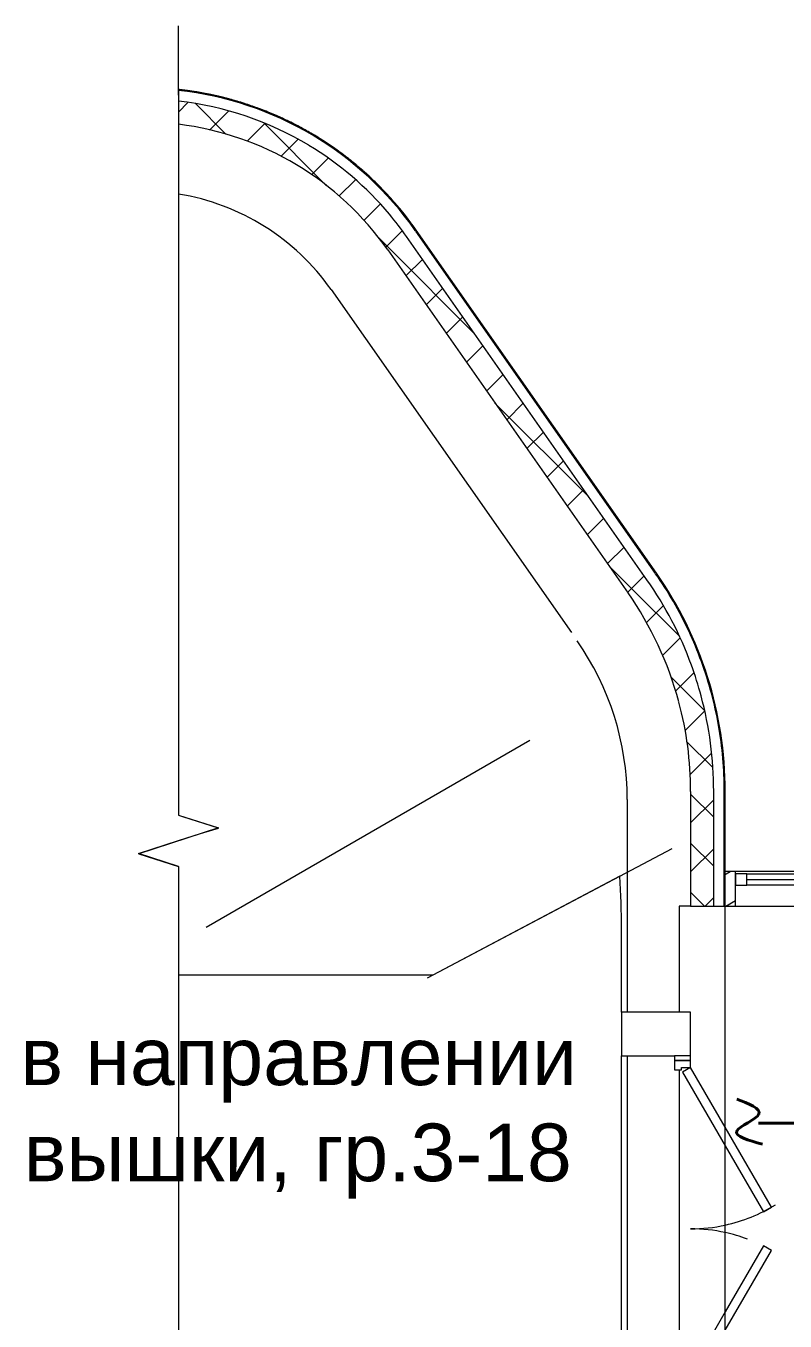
# Model space of a CAD drawing. Header units: metres. Extents: x 19799 to 227756, y -64119 to 286334.
# Drawn here: x 26436 to 29728, y -45816 to -40199 of the extents above; entities that cross this region are included whole.
import ezdxf

# ---------------------------------------------------------------- set-up
doc = ezdxf.new("R2010")
doc.units = ezdxf.units.M
doc.linetypes.add('HIDDEN2', pattern=[0.1875, 0.125, -0.0625])
for name, color, linetype, lineweight in [('!razmer svet', 20, 'Continuous', 0), ('A-ANNO-NOTE', 7, 'Continuous', 5), ('A-DETL-GENF', 7, 'Continuous', 5), ('A-DETL-MBND', 7, 'Continuous', 5), ('A-DETL-THIN', 7, 'Continuous', 5), ('A-DOOR', 7, 'Continuous', 5), ('A-FLOR', 7, 'Continuous', 5), ('A-GLAZ', 7, 'Continuous', 5), ('A-GLAZ-CWMG', 7, 'Continuous', 5), ('A-WALL', 7, 'Continuous', 5), ('A-WALL-PATT', 7, 'Continuous', 18), ('I-WALL', 7, 'Continuous', 5), ('ав осв', 1, 'HIDDEN2', 40), ('раб осв', 7, 'Continuous', 40)]:
    doc.layers.add(name, color=color, linetype=linetype, lineweight=lineweight)
doc.styles.get("Standard").update_dxf_attribs({"font": 'ARIALN.TTF'})
pattern_1 = [(45, (0, 0), (-106.066, 106.066), []), (135, (0, 0), (-106.066, -106.066), [])]

# ---------------------------------------------------------------- blocks, each defined once
blk = doc.blocks.new('AC-Дверь-ДвупольнаяГОСТ6629-88 - ДСН ДН 2070-1460 М2-970759-2 этаж')
at = {"layer": 'A-DOOR', "lineweight": 18}
for p, q in [((-93.8, 500), (-440.2, 300)), ((-360.2, 300), (-73.8, 465.4)), ((-73.8, 465.4), (-93.8, 500)), ((93.8, 500), (73.8, 465.4)), ((73.8, 465.4), (360.2, 300)), ((440.2, 300), (93.8, 500)), ((-440.2, 300), (-700, 150)), ((-680, 115.4), (-360.2, 300)), ((360.2, 300), (680, 115.4)), ((700, 150), (440.2, 300)), ((-730, 150), (-750, 150)), ((-750, 150), (-750, 80)), ((-700, 150), (-730, 150)), ((-730, 150), (-730, 80)), ((-730, 80), (-730, 150)), ((-700, 110), (-700, 150)), ((-700, 150), (-680, 115.4)), ((680, 115.4), (700, 150)), ((730, 150), (700, 150)), ((700, 150), (700, 110)), ((730, 80), (730, 150)), ((750, 150), (730, 150)), ((730, 150), (730, 80)), ((750, 80), (750, 150)), ((-750, 80), (-730, 80)), ((-730, 80), (-690, 80)), ((-690, 110), (-700, 110)), ((-690, 80), (-690, 110)), ((700, 110), (690, 110)), ((690, 110), (690, 80)), ((690, 80), (730, 80)), ((730, 80), (750, 80))]:
    blk.add_line(p, q, dxfattribs=at)
at = {"layer": 'A-DOOR'}
for centre, start, end in [((-700, 150), 12.4023, 31.6479), ((700, 150), 159.4337, 167.6139), ((-700, 150), 0, 12.4023), ((700, 150), 167.6139, 180)]:
    blk.add_arc(centre, 700, start, end, dxfattribs=at)
blk = doc.blocks.new('Вышка АР_rvt-1-2 этаж')
at = {"layer": 'A-WALL-PATT', "lineweight": 5}
h = blk.add_hatch(dxfattribs=at)
h.set_pattern_fill('FP_136', color=256, style=0, pattern_type=2)
h.set_pattern_definition(pattern_1)
h.paths.add_polyline_path([(28005, -41170), (28086.9, -41112.6), (28012.5, -41015.6), (27930.1, -40925.7), (27840, -40843.2), (27743.1, -40768.8), (27640.1, -40703.2), (27531.8, -40646.8), (27419, -40600.1), (27291.1, -40560.8), (27183.2, -40536.9), (27098, -40525.7), (27098, -40626.5), (27188.2, -40639.5), (27309.3, -40669.2), (27427.1, -40710.3), (27540.4, -40762.5), (27648.2, -40825.4), (27749.4, -40898.3), (27848.4, -40986), (27928.7, -41071.4), (27938.4, -41084)], flags=0)
h = blk.add_hatch(dxfattribs=at)
h.set_pattern_fill('FP_136', color=256, style=0, pattern_type=2)
h.set_pattern_definition(pattern_1)
h.paths.add_polyline_path([(29047, -42658.1), (29128.9, -42600.7), (28086.9, -41112.6), (28005, -41170), (29039.7, -42647.7)], flags=0)
h = blk.add_hatch(dxfattribs=at)
h.set_pattern_fill('FP_136', color=256, style=0, pattern_type=2)
h.set_pattern_definition(pattern_1)
h.paths.add_polyline_path([(29318.3, -43518.4), (29418.3, -43518.4), (29411.6, -43374.6), (29392, -43231.9), (29363.7, -43104.3), (29321.4, -42970.4), (29267.4, -42840.5), (29202.2, -42715.8), (29128.9, -42600.7), (29047, -42658.1), (29117.3, -42768.4), (29177.7, -42884.5), (29227.8, -43005.4), (29267.3, -43130.9), (29296, -43262), (29312.9, -43395.2), (29316.4, -43477)], flags=0)
h = blk.add_hatch(dxfattribs=at)
h.set_pattern_fill('FP_136', color=256, style=0, pattern_type=2)
h.set_pattern_definition(pattern_1)
h.paths.add_polyline_path([(29318.3, -44015.7), (29418.3, -44015.7), (29418.3, -43518.4), (29318.3, -43518.4), (29318.3, -43843.8)], flags=0)
at = {"layer": 'A-DETL-MBND'}
for p, q in [((27759.3, -41342.1), (28801.2, -42830.1)), ((28621.5, -43298.4), (27217.6, -44109)), ((29043.3, -43554.1), (29043.3, -44475.6)), ((29236.3, -43767.5), (28175.6, -44328.7)), ((29043.3, -44665.6), (29043.3, -46165.6))]:
    blk.add_line(p, q, dxfattribs=at)
for centre, radius, start, end in [((26940.1, -41915.6), 1000, 35, 80.9001), ((27843.3, -43554.1), 1200, 0, 35)]:
    blk.add_arc(centre, radius, start, end, dxfattribs=at)
at = {"layer": 'A-FLOR', "lineweight": 18}
for p, q in [((29011.8, -43886.3), (28200.3, -44315.6)), ((29018.3, -44475.6), (29018.3, -44115.6)), ((28200.3, -44315.6), (27098, -44315.6)), ((29018.3, -46165.6), (29018.3, -44665.6))]:
    blk.add_line(p, q, dxfattribs=at)
blk.add_arc((24918.3, -44115.6), 4100, 0, 3.2069, dxfattribs=at)
at = {"layer": 'A-WALL'}
for p, q in [((29128.9, -42600.7), (28086.9, -41112.6)), ((28126.1, -41088.4), (28124.6, -41086.3)), ((29166.4, -42574.1), (28126.3, -41088.7)), ((29418.3, -44015.7), (29418.3, -43518.4)), ((29464.3, -44015.7), (29464.3, -43519))]:
    blk.add_line(p, q, dxfattribs=at)
at = {"layer": 'A-WALL', "lineweight": 18}
for p, q in [((29318.3, -44475.6), (29018.3, -44475.6)), ((29018.3, -44475.6), (29018.3, -44665.6)), ((29318.3, -44665.6), (29318.3, -44475.6)), ((29018.3, -44665.6), (29248.3, -44665.6))]:
    blk.add_line(p, q, dxfattribs=at)
at = {"layer": 'A-WALL'}
for centre, radius, start, end in [((26940.1, -41915.6), 1446, 35, 83.7264), ((26940.1, -41915.6), 1400, 58.9275, 83.519), ((26940.1, -41915.6), 1400, 40.0055, 58.8987), ((26940.1, -41915.6), 1400, 35, 40), ((27818.3, -43518.4), 1646, 30.0087, 35), ((27818.3, -43518.4), 1600, 20.0312, 35), ((27818.3, -43518.4), 1646, 25.0055, 30), ((27818.3, -43518.4), 1646, 20.0024, 25), ((27818.3, -43518.4), 1600, 15, 20), ((27818.3, -43518.4), 1646, 15, 20), ((27818.3, -43518.4), 1600, 0, 14.991), ((27818.3, -43518.4), 1646, 10, 14.9993), ((27818.3, -43518.4), 1646, 5, 9.9962), ((27818.3, -43518.4), 1646, 0, 4.9931)]:
    blk.add_arc(centre, radius, start, end, dxfattribs=at)
at = {"layer": 'I-WALL', "lineweight": 18}
for p, q in [((27100.4, -40474.5), (27098.1, -40474.3)), ((29169.9, -42572), (28127.9, -41084)), ((28005, -41170), (29047, -42658.1)), ((29318.3, -43518.4), (29318.3, -44015.7)), ((29468.3, -44015.7), (29468.3, -43518.4)), ((29318.3, -44015.7), (29468.3, -44015.7))]:
    blk.add_line(p, q, dxfattribs=at)
for centre, radius, start, end in [((26940.1, -41915.6), 1450, 81.7761, 83.5374), ((26940.1, -41915.6), 1450, 79.4458, 81.7761), ((26940.1, -41915.6), 1450, 76.8234, 79.4458), ((26940.1, -41915.6), 1450, 74.5071, 76.8234), ((26940.1, -41915.6), 1450, 71.8665, 74.5071), ((26940.1, -41915.6), 1450, 69.5684, 71.8665), ((26940.1, -41915.6), 1450, 66.9037, 69.5684), ((26940.1, -41915.6), 1450, 64.6299, 66.9037), ((26940.1, -41915.6), 1450, 61.9317, 64.6299), ((26940.1, -41915.6), 1300, 35, 83.0171), ((26940.1, -41915.6), 1450, 59.6914, 61.9317), ((26940.1, -41915.6), 1450, 56.9444, 59.6914), ((26940.1, -41915.6), 1450, 54.753, 56.9444), ((26940.1, -41915.6), 1450, 51.9285, 54.753), ((26940.1, -41915.6), 1450, 49.8147, 51.9285), ((26940.1, -41915.6), 1450, 46.85, 49.8147), ((26940.1, -41915.6), 1450, 44.8764, 46.85), ((26940.1, -41915.6), 1450, 41.5833, 44.8764), ((26940.1, -41915.6), 1450, 39.9382, 41.5833), ((26940.1, -41915.6), 1450, 35, 39.8867), ((27818.3, -43518.4), 1650, 0, 35), ((27818.3, -43518.4), 1500, 15, 35), ((27818.3, -43518.4), 1500, 0, 14.9713)]:
    blk.add_arc(centre, radius, start, end, dxfattribs=at)
at = {"lineweight": 5, "rotation": 270.0000000001807}
blk.add_blockref('AC-Дверь-ДвупольнаяГОСТ6629-88 - ДСН ДН 2070-1460 М2-970759-2 этаж', (29168.3, -45415.6), dxfattribs=at)
blk = doc.blocks.new('M_Тент витража777 - M_Тент витража одинарное справо-2678803-2 этаж')
at = {"layer": 'A-GLAZ', "lineweight": 13}
for p, q in [((-475, 20), (-525, 20)), ((-525, 20), (-525, -30)), ((-525, -30), (-525, 20)), ((-475, -30), (-475, 20)), ((475, -30), (475, 20)), ((475, 20), (525, 20)), ((525, 20), (525, -30)), ((525, 20), (525, -30)), ((-525, -30), (-475, -30)), ((-475, -4.6), (475, -4.6)), ((525, -30), (475, -30))]:
    blk.add_line(p, q, dxfattribs=at)
at = {"layer": 'A-GLAZ'}
for p, q in [((-475, 20), (475, 20)), ((475, -30), (-475, -30))]:
    blk.add_line(p, q, dxfattribs=at)
blk = doc.blocks.new('Прямоугольный импост - 50 x 150мм-V112-2 этаж')
at = {"layer": 'A-GLAZ-CWMG'}
h = blk.add_hatch(dxfattribs=at)
h.set_pattern_fill('FP_141', color=256, style=0, pattern_type=2)
h.set_pattern_definition([(210, (29462.65, -43895.62), (60, -103.92305), [])])
h.paths.add_polyline_path([(0, 120), (-50, 120), (-50, -30), (0, -30)], flags=0)
at = {"layer": 'A-GLAZ-CWMG', "lineweight": 18}
for p, q in [((-5.6, 120), (-50, 120)), ((-50, 120), (-50, -30)), ((0, 120), (-5.6, 120)), ((0, -30), (0, 120)), ((-50, -30), (-5.6, -30)), ((-5.6, -30), (0, -30))]:
    blk.add_line(p, q, dxfattribs=at)
blk = doc.blocks.new('Прямоугольный импост - 50 x 150мм-2240715-2 этаж')
at = {"layer": 'A-DETL-MBND'}
for p, q in [((30562.7, -43865.6), (29512.7, -43865.6)), ((29512.7, -44015.6), (30562.7, -44015.6))]:
    blk.add_line(p, q, dxfattribs=at)
blk = doc.blocks.new('ADSK_Обрыв_Линия - По умолчанию-2380661-2 этаж')
at = {"layer": 'A-DETL-GENF'}
for p, q in [((0, 0), (3123.5, 0)), ((3346.2, 0), (6467.1, 0))]:
    blk.add_line(p, q, dxfattribs=at)

msp = doc.modelspace()

# ---------------------------------------------------------------- linework, layer by layer
at = {"layer": 'A-ANNO-NOTE', "lineweight": 9}
for p, q in [((27098.0082, -40474.2657), (27098.0082, -40198.5609)), ((27098.0082, -40498.5609), (27098.0082, -40474.2657)), ((27098.0352, -43622.1112), (27114.5254, -43627.3475)), ((27098.0352, -43622.1112), (27114.5254, -43627.3475)), ((27114.5254, -43627.3475), (27270.3255, -43676.8207)), ((27114.5254, -43627.3475), (27270.3255, -43676.8207)), ((27098.0082, -43732.1026), (27193.8997, -43701.6529)), ((27193.8997, -43701.6529), (27270.5535, -43677.3121)), ((26924.7079, -43788.4113), (27098.0082, -43732.1026)), ((26924.7079, -43788.4113), (27098.0082, -43732.1026)), ((27098.0082, -43844.7199), (26924.7079, -43788.4113)), ((27098.0082, -43844.7199), (26924.7079, -43788.4113))]:
    msp.add_line(p, q, dxfattribs=at)
at = {"layer": 'A-DETL-MBND'}
for p, q in [((29468.2561, -44975.4519), (29468.2561, -44065.6443)), ((29468.2561, -45775.8367), (29468.2561, -45055.4519))]:
    msp.add_line(p, q, dxfattribs=at)
at = {"layer": 'A-DETL-THIN'}
for p, q in [((27098.0082, -40474.2657), (27098.0082, -43622.1778)), ((29169.857, -42572.0362), (28127.8938, -41083.9585)), ((29468.2561, -46965.6443), (29468.2561, -43518.4373)), ((27098.0082, -43622.1778), (27271.4371, -43676.4595)), ((27271.4371, -43676.4595), (26925.8733, -43788.74)), ((26925.8733, -43788.74), (27098.0082, -43843.7989)), ((27098.0082, -43843.7989), (27098.0082, -46965.6443))]:
    msp.add_line(p, q, dxfattribs=at)
for centre, radius, start, end in [((26940.1233, -41915.6443), 1450, 35, 83.7488901), ((27818.2561, -43518.4373), 1650, 0, 35)]:
    msp.add_arc(centre, radius, start, end, dxfattribs=at)
at = {"layer": 'A-FLOR', "lineweight": 18}
for p, q in [((29318.2561, -44015.6443), (29268.2561, -44015.6443)), ((29268.2561, -44015.6443), (29268.2561, -44475.6443)), ((29268.2561, -44725.6443), (29268.2561, -46105.6443))]:
    msp.add_line(p, q, dxfattribs=at)
at = {"layer": 'ав осв', "linetype": 'ByBlock', "lineweight": 40, "ltscale": 500}
msp.add_spline([(29630.1257, -45048.9599), (29518.4993, -44991.8104), (29614.6412, -44917.4977), (29518.4993, -44852.9589)], degree=3, dxfattribs=at)
at = {"layer": 'раб осв', "color": 0, "lineweight": 40}
msp.add_lwpolyline([(31277.6532, -44957.987), (31277.6532, -44957.987), (31277.6532, -44957.987), (31277.6532, -44957.987), (31277.6532, -44957.987), (31277.6532, -44957.987), (29612.6532, -44957.987)], dxfattribs=at)

# ---------------------------------------------------------------- block references
at = {"lineweight": 5}
msp.add_blockref('Вышка АР_rvt-1-2 этаж', (0, 0), dxfattribs=at)
at = {"layer": 'A-DETL-GENF', "rotation": 270.0000000000003}
msp.add_blockref('ADSK_Обрыв_Линия - По умолчанию-2380661-2 этаж', (27098.0082, -40498.5609), dxfattribs=at)
at = {"layer": 'A-GLAZ'}
msp.add_blockref('M_Тент витража777 - M_Тент витража одинарное справо-2678803-2 этаж', (30037.6532, -43895.621), dxfattribs=at)
at = {"layer": 'A-GLAZ-CWMG', "rotation": 180}
msp.add_blockref('Прямоугольный импост - 50 x 150мм-V112-2 этаж', (29462.6532, -43895.621), dxfattribs=at)
at = {"layer": 'A-GLAZ-CWMG'}
msp.add_blockref('Прямоугольный импост - 50 x 150мм-2240715-2 этаж', (0, 0), dxfattribs=at)

# ---------------------------------------------------------------- texts
at = {"layer": '!razmer svet', "color": 72, "insert": (26060.5226, -44542.3902), "char_height": 250, "attachment_point": 1}
msp.add_mtext_dynamic_manual_height_columns('\\pi351.50447;{\\fArial|b0|i0|c204|p34;\\C7;в направлении  \\P\\pi366.34076;вышки, гр.3-18}', width=3070.505526, gutter_width=12.5, heights=[0], dxfattribs=at)

doc.saveas('drawing.dxf')
